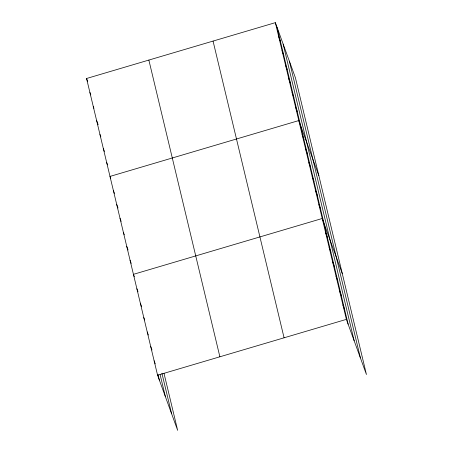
<?xml version="1.0" encoding="UTF-8"?>
<svg xmlns="http://www.w3.org/2000/svg" width="453" height="453" viewBox="0 0 453 453"><rect width="100%" height="100%" fill="white"/><g stroke="black" fill="none" stroke-linecap="round" stroke-linejoin="round"><path stroke-width="0.68" d="M164.014 373.385L177.65 430.35L157.582 375.22L86.563 78.499L275.356 22.65L295.418 77.78L366.437 374.501L346.375 319.371L275.356 22.65M157.582 375.22L346.375 319.371M278.703 36.636L280.475 41.506M282.049 50.628L283.821 55.492M285.396 64.615L287.168 69.485M288.748 78.601L290.52 83.471M292.094 92.593L293.867 97.457M295.441 106.58L297.213 111.449M318.855 175.696L298.787 120.566L110 176.421L110.662 178.244M302.14 134.558L303.912 139.422M305.486 148.544L307.259 153.414M308.833 162.531L310.605 167.4M312.185 176.523L313.952 181.387M315.531 190.509L317.304 195.379M318.878 204.496L320.65 209.365M342.292 273.612L322.225 218.488L133.437 274.337L134.32 276.772M325.679 232.899L327.451 237.768M329.127 247.31L330.9 252.179M332.576 261.721L334.348 266.591M336.024 276.132L337.796 281.002M339.473 290.549L341.245 295.413M342.927 304.96L344.699 309.829M86.563 78.499L87.667 81.546M89.909 92.491L90.793 94.926M93.256 106.478L93.924 108.301M96.608 120.464L98.154 124.728M99.954 134.456L100.838 136.891M103.301 148.442L104.411 151.483M106.648 162.429L107.537 164.864M113.346 190.407L114.456 193.448M116.693 204.394L118.023 208.046M120.045 218.386L121.149 221.426M123.392 232.372L124.275 234.807M126.738 246.358L128.069 250.011M130.085 260.35L131.194 263.391M136.885 288.748L137.989 291.794M140.334 303.159L141.664 306.811M143.782 317.576L144.671 320.005M147.231 331.987L148.341 335.027M150.685 346.398L152.01 350.05M154.133 360.809L155.237 363.85M289.382 61.195L360.401 357.915M283.159 44.105L354.184 340.826M277.123 27.52L348.147 324.24M213.052 41.081L284.071 337.802M148.861 60.068L219.881 356.788M161.919 373.272L171.608 413.765M160.136 374.716L165.39 396.675M158.04 374.597L159.354 380.09"/></g></svg>
